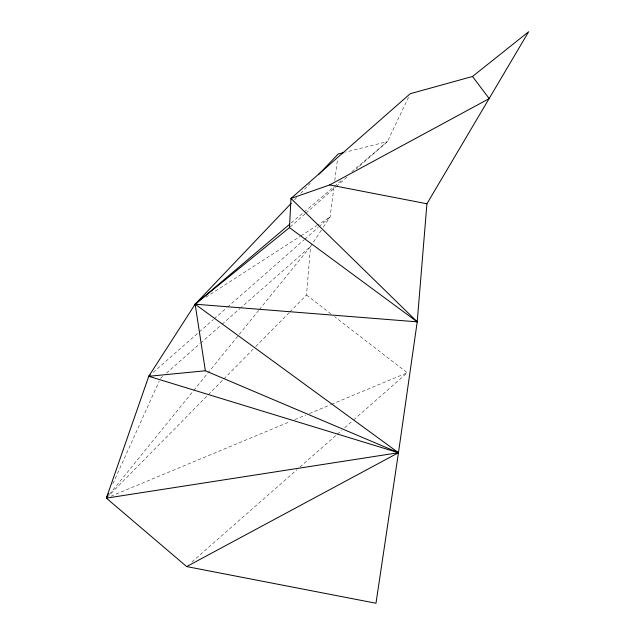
<?xml version="1.0" encoding="UTF-8"?>
<svg xmlns="http://www.w3.org/2000/svg" width="635" height="635" viewBox="0 0 635 635"><rect width="100%" height="100%" fill="white"/><g stroke="black" fill="none" stroke-linecap="round" stroke-linejoin="round"><path stroke-width="0.48" stroke-dasharray="3.17 2.38" d="M289.838 311.96L306.514 295.037L310.547 246.499L322.509 228.457M333.899 187.452L330.113 216.972L323.048 227.632M334.78 180.562L337.431 159.901M112.871 483.727L159.234 381.063M408.527 97.258L387.413 141.589L356.259 168.966M109.482 494.292L193.159 391.176M193.778 390.406L258.723 310.372M259.342 309.602L310.547 246.499L240.705 307.864M294.592 199.771L296.632 197.628M300.72 193.334L310.261 183.317M107.053 497.435L223.115 379.666M223.814 378.96L253 349.337M255.778 346.519L289.139 312.666M290.235 226.965L305.07 213.931M305.816 213.281L335.486 187.214M336.225 186.563L348.099 176.133M153.218 372.38L198.557 332.549M199.295 331.891L213.423 319.484M214.162 318.834L226.798 307.737M227.544 307.078L304.101 239.824M304.84 239.173L318.222 227.417M318.96 226.766L330.113 216.972L317.619 225.044M160.457 378.357L162.687 376.404M166.402 373.134L199.834 343.765M200.581 343.106L221.385 324.834M222.123 324.183L239.959 308.515M191.881 561.983L296.966 469.662M299.95 467.042L336.471 434.959M337.217 434.308L341.686 430.379M344.67 427.76L352.862 420.553M353.608 419.902L407.273 372.761L334.629 316.73M291.282 222.893L303.395 212.646M304.149 212.011L333.669 187.039M334.431 186.404L342.757 179.364M351.838 171.68L387.413 141.589L345.757 152.09M205.978 297.188L300.117 236.355M300.95 235.815L316.786 225.584M110.934 496.237L290.203 421.537M294.775 419.632L305.752 415.06M309.404 413.536L330.446 404.773M331.359 404.392L407.273 372.761M306.514 295.037L330.724 313.714"/><path stroke-width="0.95" d="M186.666 566.571L398.462 452.723L205.359 370.769L195.143 304.189L289.497 227.616L290.973 198.469L410.218 93.71L472.511 76.478L528.637 31.75L426.926 203.764L417.219 321.842L398.462 452.723L375.983 603.25L186.666 566.571L106.362 498.142L148.757 376.293L195.143 304.189L291.187 203.343M108.394 493.641L106.362 498.142L398.462 452.723L195.143 304.189L289.766 224.171M318.429 174.736L338.185 153.995L343.868 152.567M398.462 452.723L148.757 376.293L150.241 374.991M196.81 303.109L195.143 304.189L417.219 321.842L290.973 198.469L329.708 184.928L489.204 98.608L472.511 76.478M148.757 376.293L205.359 370.769M329.708 184.928L426.926 203.764M289.497 227.616L417.219 321.842"/></g></svg>
